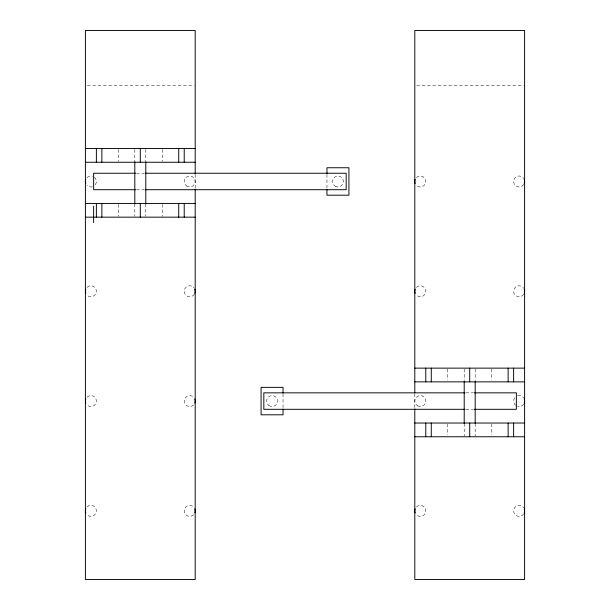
<?xml version="1.0" encoding="UTF-8"?>
<svg xmlns="http://www.w3.org/2000/svg" width="610" height="610" viewBox="0 0 610 610"><rect width="100%" height="100%" fill="white"/><g stroke="black" fill="none" stroke-linecap="round" stroke-linejoin="round"><path stroke-width="0.46" stroke-dasharray="3.05 2.29" d="M87.291 85.4L194.254 85.4M416.691 85.4L523.654 85.4M136.518 173.24L144.143 173.24M136.518 189.71L144.143 189.71M465.857 392.84L473.482 392.84M465.857 409.31L473.482 409.31M491.66 369.05L491.66 380.03M491.66 423.95L491.66 434.93M475.19 369.05L475.19 380.487M475.19 423.508L475.19 435.814M464.21 369.05L464.21 380.487M464.21 423.508L464.21 435.814M447.74 369.05L447.74 380.03M447.74 423.95L447.74 434.93M414.8 393.854L414.8 408.136M326.96 174.376L326.96 188.574M283.04 393.976L283.04 408.174M195.2 174.422L195.2 188.719M162.26 149.45L162.26 161.345M162.26 204.35L162.26 216.245M145.79 149.45L145.79 161.345M145.79 203.908L145.79 216.245M134.81 149.45L134.81 162.26M134.81 203.908L134.81 216.245M118.34 149.45L118.34 161.345M118.34 204.35L118.34 216.245M523.708 184.479A5.49 5.49 0 0 1 515.503 185.615A5.49 5.49 0 0 1 515.503 177.335A5.49 5.49 0 0 1 523.708 178.471M416.409 177.594A5.49 5.49 0 0 1 424.171 177.594A5.49 5.49 0 0 1 424.171 185.356A5.49 5.49 0 0 1 416.409 185.356M523.708 294.279A5.49 5.49 0 0 1 515.503 295.415A5.49 5.49 0 0 1 515.503 287.135A5.49 5.49 0 0 1 523.708 288.271M416.409 287.394A5.49 5.49 0 0 1 424.171 287.394A5.49 5.49 0 0 1 424.171 295.156A5.49 5.49 0 0 1 416.409 295.156M523.708 404.079A5.49 5.49 0 0 1 517.6 406.351M515.648 405.337A5.49 5.49 0 0 1 515.648 396.813M517.6 395.798A5.49 5.49 0 0 1 523.708 398.071M523.708 513.879A5.49 5.49 0 0 1 515.503 515.015A5.49 5.49 0 0 1 515.503 506.735A5.49 5.49 0 0 1 523.708 507.871M416.409 506.994A5.49 5.49 0 0 1 424.171 506.994A5.49 5.49 0 0 1 424.171 514.756A5.49 5.49 0 0 1 416.409 514.756M87.009 506.994A5.49 5.49 0 0 1 94.771 506.994A5.49 5.49 0 0 1 94.771 514.756A5.49 5.49 0 0 1 87.009 514.756M193.591 514.756A5.49 5.49 0 0 1 185.829 514.756A5.49 5.49 0 0 1 185.829 506.994A5.49 5.49 0 0 1 193.591 506.994M87.009 397.194A5.49 5.49 0 0 1 94.771 397.194A5.49 5.49 0 0 1 94.771 404.956A5.49 5.49 0 0 1 87.009 404.956M193.591 404.956A5.49 5.49 0 0 1 185.829 404.956A5.49 5.49 0 0 1 185.829 397.194A5.49 5.49 0 0 1 193.591 397.194M87.009 287.394A5.49 5.49 0 0 1 94.771 287.394A5.49 5.49 0 0 1 94.771 295.156A5.49 5.49 0 0 1 87.009 295.156M194.308 294.279A5.49 5.49 0 0 1 186.103 295.415A5.49 5.49 0 0 1 186.103 287.135A5.49 5.49 0 0 1 194.308 288.271M94.352 177.213A5.49 5.49 0 0 1 94.352 185.737M92.4 186.751A5.49 5.49 0 0 1 87.009 185.356M87.009 177.594A5.49 5.49 0 0 1 92.4 176.198M417.545 405.833A5.49 5.49 0 0 0 425.78 401.075A5.49 5.49 0 0 0 417.545 396.317A5.49 5.49 0 0 0 417.545 405.833M186.546 185.966A5.49 5.49 0 0 0 195.177 181.971A5.49 5.49 0 0 0 187.4 176.496A5.49 5.49 0 0 0 186.546 185.966M268.896 405.566A5.49 5.49 0 0 0 277.527 401.571A5.49 5.49 0 0 0 269.75 396.096A5.49 5.49 0 0 0 268.896 405.566M335.195 186.233A5.49 5.49 0 0 0 343.43 181.475A5.49 5.49 0 0 0 335.195 176.717A5.49 5.49 0 0 0 335.195 186.233"/><path stroke-width="0.91" d="M85.4 148.535L195.2 148.535M85.4 162.26L195.2 162.26M135.565 173.24L93.635 173.24L93.635 189.71L135.565 189.71M145.096 173.24L346.175 173.24L346.175 189.71L145.096 189.71M85.4 203.435L195.2 203.435M85.4 217.16L195.2 217.16M414.8 368.135L524.6 368.135M414.8 381.86L524.6 381.86M464.904 392.84L263.825 392.84L263.825 409.31L464.904 409.31M474.435 392.84L516.365 392.84L516.365 409.31L474.435 409.31M414.8 423.035L524.6 423.035M414.8 436.76L524.6 436.76M513.62 368.135L513.62 381.86M513.62 423.035L513.62 436.76M508.13 368.135L508.13 381.86M508.13 423.035L508.13 436.76M475.19 381.441L475.19 423.508M469.7 368.135L469.7 381.86M469.7 423.035L469.7 436.76M464.21 381.441L464.21 423.508M431.27 368.135L431.27 381.86M431.27 423.035L431.27 436.76M425.78 368.135L425.78 381.86M425.78 423.035L425.78 436.76M414.8 392.901L414.8 30.5L524.6 30.5L524.6 579.5L414.8 579.5L414.8 408.891M326.96 173.431L326.96 167.75L348.92 167.75L348.92 195.2L326.96 195.2L326.96 189.519M283.04 393.031L283.04 387.35L261.08 387.35L261.08 414.8L283.04 414.8L283.04 409.119M195.2 173.941L195.2 30.5L85.4 30.5L85.4 579.5L195.2 579.5L195.2 189.169M184.22 148.535L184.22 162.26M184.22 203.435L184.22 217.16M178.73 148.535L178.73 162.26M178.73 203.435L178.73 217.16M145.79 161.841L145.79 203.908M140.3 148.535L140.3 162.26M140.3 203.435L140.3 217.16M134.81 161.841L134.81 203.908M101.87 148.535L101.87 162.26M101.87 203.435L101.87 217.16M96.38 148.535L96.38 162.26M96.38 203.435L96.38 217.16M93.635 206.18L93.635 222.65M524.211 179.454A5.49 5.49 0 0 1 524.211 183.496M415.189 183.496A5.49 5.49 0 0 1 415.189 179.454M524.211 289.254A5.49 5.49 0 0 1 524.211 293.296M415.189 293.296A5.49 5.49 0 0 1 415.189 289.254M524.211 399.054A5.49 5.49 0 0 1 524.211 403.096M524.211 508.854A5.49 5.49 0 0 1 524.211 512.896M415.189 512.896A5.49 5.49 0 0 1 415.189 508.854M85.789 512.896A5.49 5.49 0 0 1 85.789 508.854M194.811 508.854A5.49 5.49 0 0 1 194.811 512.896M85.789 403.096A5.49 5.49 0 0 1 85.789 399.054M194.811 399.054A5.49 5.49 0 0 1 194.811 403.096M85.789 293.296A5.49 5.49 0 0 1 85.789 289.254M194.811 289.254A5.49 5.49 0 0 1 194.811 293.296M85.789 183.496A5.49 5.49 0 0 1 85.789 179.454"/></g></svg>
